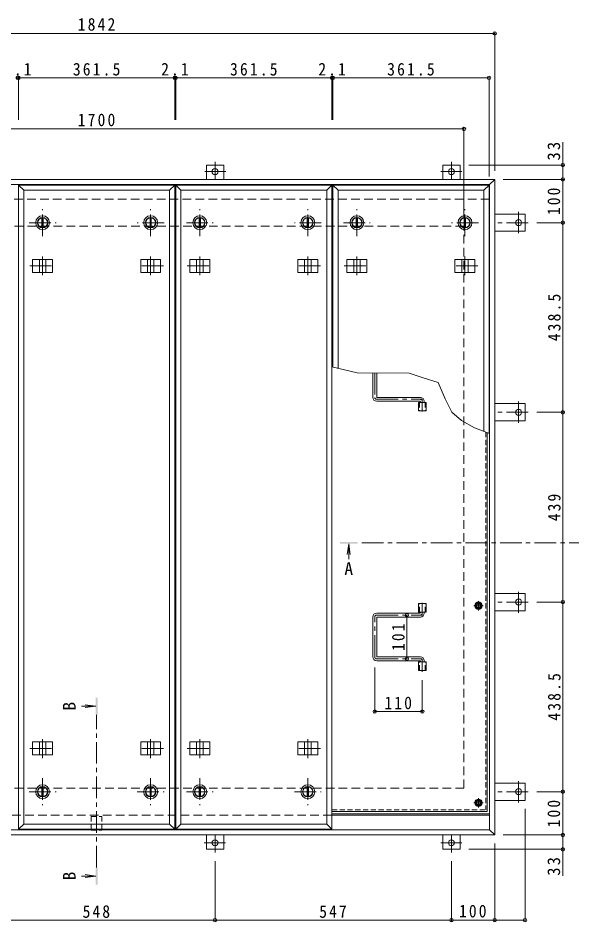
# Model space of a CAD drawing. Units: millimetres at full size, sheet at 1:10. Extents: x -2670 to 2753, y -1962 to 1808.
# Drawn here: x -1559 to -277, y -426 to 1665 of the extents above; entities that cross this region are included whole.
import ezdxf
from ezdxf.enums import TextEntityAlignment as Align

# ---------------------------------------------------------------- set-up
doc = ezdxf.new("R2010")
doc.units = ezdxf.units.MM
doc.header["$LTSCALE"] = 10
doc.header["$PDMODE"] = 32
doc.header["$PDSIZE"] = 8
for name, pattern in [('CHAIN1', [8, 5, -1, 1, -1]), ('DASHED1', [1.8, 1.2, -0.6]), ('DASHED2', [3, 2, -1])]:
    doc.linetypes.add(name, pattern=pattern)
for name, color, linetype, lineweight in [('0-1_躯体', 2, 'DASHED2', 9), ('0-2_仕上', 3, 'Continuous', 9), ('0-3_建具', 4, 'Continuous', 9), ('0-5_寸法', 7, 'DASHED1', 9), ('0-6_ハッチ', 6, 'Continuous', 9), ('0-7', 5, 'Continuous', 5), ('0-A', 3, 'CHAIN1', 9), ('0-B', 2, 'Continuous', 9), ('0-C', 2, 'Continuous', 9), ('0-E', 3, 'Continuous', 9), ('0-F', 7, 'Continuous', 9)]:
    doc.layers.add(name, color=color, linetype=linetype, lineweight=lineweight)
doc.styles.add('ＭＳ ゴシック', font='')
doc.styles.get('ＭＳ ゴシック').set_extended_font_data('MS Gothic')

msp = doc.modelspace()

# ---------------------------------------------------------------- linework, layer by layer
at = {"layer": '0-1_躯体'}
for p, q in [((-467.83, 1245.44), (-2285.83, 1245.44)), ((-2226.83, 1183.44), (-526.83, 1183.44)), ((-526.83, -116.56), (-526.83, 1183.44)), ((-2226.83, -116.56), (-526.83, -116.56)), ((-832.45, -178.56), (-2285.83, -178.56))]:
    msp.add_line(p, q, dxfattribs=at)
at = {"layer": '0-1_躯体', "linetype": 'Continuous'}
msp.add_line((-467.83, -178.56), (-832.45, -178.56), dxfattribs=at)
at = {"layer": '0-2_仕上'}
for p, q in [((-1545.58, 1266.44), (-1557.58, 1278.44)), ((-1557.58, 1278.44), (-1196.08, 1278.44)), ((-1557.58, -211.56), (-1557.58, 1278.44)), ((-1208.08, 1266.44), (-1196.08, 1278.44)), ((-1196.08, 1278.44), (-1196.08, -211.56)), ((-1181.95, 1266.44), (-1193.95, 1278.44)), ((-1193.95, 1278.44), (-832.45, 1278.44)), ((-1193.95, -211.56), (-1193.95, 1278.44)), ((-844.45, 1266.44), (-832.45, 1278.44)), ((-832.45, 1278.44), (-832.45, -211.56)), ((-818.33, 1266.44), (-830.33, 1278.44)), ((-830.33, 1278.44), (-468.83, 1278.44)), ((-830.33, 857.82), (-830.33, 1278.44)), ((-480.83, 1266.44), (-468.83, 1278.44)), ((-468.83, 1278.44), (-468.83, 704.21)), ((-1545.58, 1266.44), (-1208.08, 1266.44)), ((-1545.58, -199.56), (-1545.58, 1266.44)), ((-1208.08, 1266.44), (-1208.08, -199.56)), ((-1181.95, 1266.44), (-844.45, 1266.44)), ((-1181.95, -199.56), (-1181.95, 1266.44)), ((-844.45, 1266.44), (-844.45, -199.56)), ((-818.33, 1266.44), (-480.83, 1266.44)), ((-818.33, 854.87), (-818.33, 1266.44)), ((-480.83, 1266.44), (-480.83, 708.86)), ((-631.98, 775.94), (-631.98, 755.94)), ((-631.98, 775.94), (-614.68, 775.94)), ((-614.68, 775.94), (-614.68, 755.94)), ((-631.98, 755.94), (-614.68, 755.94)), ((-631.98, 290.94), (-631.98, 310.94)), ((-631.98, 310.94), (-614.68, 310.94)), ((-614.68, 290.94), (-614.68, 310.94)), ((-631.98, 290.94), (-614.68, 290.94)), ((-631.98, 155.94), (-631.98, 175.94)), ((-631.98, 175.94), (-614.68, 175.94)), ((-614.68, 155.94), (-614.68, 175.94)), ((-631.98, 155.94), (-614.68, 155.94)), ((-1557.58, -211.56), (-1545.58, -199.56)), ((-1208.08, -199.56), (-1545.58, -199.56)), ((-1193.95, -211.56), (-1181.95, -199.56)), ((-844.45, -199.56), (-1181.95, -199.56))]:
    msp.add_line(p, q, dxfattribs=at)
at = {"layer": '0-2_仕上', "linetype": 'DASHED1'}
for p, q in [((-629.68, 775.94), (-629.68, 755.94)), ((-616.98, 775.94), (-616.98, 755.94)), ((-629.68, 290.94), (-629.68, 310.94)), ((-616.98, 290.94), (-616.98, 310.94)), ((-629.68, 155.94), (-629.68, 175.94)), ((-616.98, 155.94), (-616.98, 175.94))]:
    msp.add_line(p, q, dxfattribs=at)
at = {"layer": '0-2_仕上', "color": 4}
for p, q in [((-793.53, 448.8), (-796.79, 424.01)), ((-793.53, 448.8), (-793.53, 413.19)), ((-793.53, 448.8), (-790.26, 424.01)), ((-1378.83, 73.2), (-1411.6, 73.2)), ((-1378.83, 73.2), (-1403.61, 76.46)), ((-1378.83, 73.2), (-1403.61, 69.94)), ((-1378.83, -319.66), (-1411.6, -319.66)), ((-1378.83, -319.66), (-1403.61, -316.4)), ((-1378.83, -319.66), (-1403.61, -322.92))]:
    msp.add_line(p, q, dxfattribs=at)
at = {"layer": '0-2_仕上', "color": 4, "linetype": 'CHAIN1'}
for p, q in [((-233.38, 450.8), (-773.53, 450.8)), ((-1376.83, -299.66), (-1376.83, 53.2))]:
    msp.add_line(p, q, dxfattribs=at)
at = {"layer": '0-2_仕上'}
for points in [[(-1208.08, -199.56), (-1196.08, -211.56), (-1557.58, -211.56)], [(-844.45, -199.56), (-832.45, -211.56), (-1193.95, -211.56)]]:
    msp.add_lwpolyline(points, dxfattribs=at)
at = {"layer": '0-2_仕上', "color": 4}
for points in [[(-813.53, 448.8), (-813.53, 452.8), (-773.53, 448.8), (-773.53, 452.8)], [(-1374.83, 93.2), (-1378.83, 93.2), (-1374.83, 53.2), (-1378.83, 53.2)], [(-1378.83, -339.66), (-1374.83, -339.66), (-1378.83, -299.66), (-1374.83, -299.66)]]:
    msp.add_solid(points, dxfattribs=at)
at = {"layer": '0-3_建具', "color": 2}
for p, q in [((-455.83, 1291.44), (-2297.83, 1291.44)), ((-467.83, 1279.44), (-2285.83, 1279.44)), ((-455.83, 1291.44), (-467.83, 1279.44)), ((-467.83, -212.56), (-467.83, 1279.44)), ((-455.83, -224.56), (-455.83, 1291.44)), ((-467.83, -178.56), (-832.45, -178.56)), ((-455.83, -224.56), (-2297.83, -224.56)), ((-467.83, -212.56), (-2285.83, -212.56)), ((-455.83, -224.56), (-467.83, -212.56))]:
    msp.add_line(p, q, dxfattribs=at)
at = {"layer": '0-3_建具', "linetype": 'CHAIN1'}
for p, q in [((-1501.83, 1113.56), (-1501.83, 1070.32)), ((-1251.83, 1113.56), (-1251.83, 1070.32)), ((-1138.2, 1113.56), (-1138.2, 1070.32)), ((-888.2, 1113.56), (-888.2, 1070.32)), ((-774.58, 1113.56), (-774.58, 1070.32)), ((-524.58, 1113.56), (-524.58, 1070.32)), ((-1531.24, 1091.44), (-1472.42, 1091.44)), ((-1222.42, 1091.44), (-1281.24, 1091.44)), ((-1167.61, 1091.44), (-1108.79, 1091.44)), ((-858.79, 1091.44), (-917.61, 1091.44)), ((-803.99, 1091.44), (-745.17, 1091.44)), ((-495.17, 1091.44), (-553.99, 1091.44)), ((-1501.83, -46.68), (-1501.83, -3.44)), ((-1251.83, -46.68), (-1251.83, -3.44)), ((-1138.2, -46.68), (-1138.2, -3.44)), ((-888.2, -46.68), (-888.2, -3.44)), ((-1531.24, -24.56), (-1472.42, -24.56)), ((-1222.42, -24.56), (-1281.24, -24.56)), ((-1167.61, -24.56), (-1108.79, -24.56)), ((-858.79, -24.56), (-917.61, -24.56))]:
    msp.add_line(p, q, dxfattribs=at)
at = {"layer": '0-3_建具'}
for p, q in [((-1524.92, 1106.44), (-1478.74, 1106.44)), ((-1524.92, 1106.44), (-1524.92, 1076.44)), ((-1509.33, 1106.44), (-1509.33, 1076.44)), ((-1494.33, 1106.44), (-1494.33, 1076.44)), ((-1478.74, 1106.44), (-1478.74, 1076.44)), ((-1228.74, 1106.44), (-1274.92, 1106.44)), ((-1274.92, 1106.44), (-1274.92, 1076.44)), ((-1259.33, 1106.44), (-1259.33, 1076.44)), ((-1244.33, 1106.44), (-1244.33, 1076.44)), ((-1228.74, 1106.44), (-1228.74, 1076.44)), ((-1161.29, 1106.44), (-1115.11, 1106.44)), ((-1161.29, 1106.44), (-1161.29, 1076.44)), ((-1145.7, 1106.44), (-1145.7, 1076.44)), ((-1130.7, 1106.44), (-1130.7, 1076.44)), ((-1115.11, 1106.44), (-1115.11, 1076.44)), ((-865.11, 1106.44), (-911.29, 1106.44)), ((-911.29, 1106.44), (-911.29, 1076.44)), ((-895.7, 1106.44), (-895.7, 1076.44)), ((-880.7, 1106.44), (-880.7, 1076.44)), ((-865.11, 1106.44), (-865.11, 1076.44)), ((-797.67, 1106.44), (-751.49, 1106.44)), ((-797.67, 1106.44), (-797.67, 1076.44)), ((-782.08, 1106.44), (-782.08, 1076.44)), ((-767.08, 1106.44), (-767.08, 1076.44)), ((-751.49, 1106.44), (-751.49, 1076.44)), ((-501.49, 1106.44), (-547.67, 1106.44)), ((-547.67, 1106.44), (-547.67, 1076.44)), ((-532.08, 1106.44), (-532.08, 1076.44)), ((-517.08, 1106.44), (-517.08, 1076.44)), ((-501.49, 1106.44), (-501.49, 1076.44)), ((-1524.92, 1076.44), (-1478.74, 1076.44)), ((-1228.74, 1076.44), (-1274.92, 1076.44)), ((-1161.29, 1076.44), (-1115.11, 1076.44)), ((-865.11, 1076.44), (-911.29, 1076.44)), ((-797.67, 1076.44), (-751.49, 1076.44)), ((-501.49, 1076.44), (-547.67, 1076.44)), ((-1524.92, -9.56), (-1478.74, -9.56)), ((-1524.92, -39.56), (-1524.92, -9.56)), ((-1509.33, -39.56), (-1509.33, -9.56)), ((-1494.33, -39.56), (-1494.33, -9.56)), ((-1478.74, -39.56), (-1478.74, -9.56)), ((-1228.74, -9.56), (-1274.92, -9.56)), ((-1274.92, -39.56), (-1274.92, -9.56)), ((-1259.33, -39.56), (-1259.33, -9.56)), ((-1244.33, -39.56), (-1244.33, -9.56)), ((-1228.74, -39.56), (-1228.74, -9.56)), ((-1161.29, -9.56), (-1115.11, -9.56)), ((-1161.29, -39.56), (-1161.29, -9.56)), ((-1145.7, -39.56), (-1145.7, -9.56)), ((-1130.7, -39.56), (-1130.7, -9.56)), ((-1115.11, -39.56), (-1115.11, -9.56)), ((-865.11, -9.56), (-911.29, -9.56)), ((-911.29, -39.56), (-911.29, -9.56)), ((-895.7, -39.56), (-895.7, -9.56)), ((-880.7, -39.56), (-880.7, -9.56)), ((-865.11, -39.56), (-865.11, -9.56)), ((-1524.92, -39.56), (-1478.74, -39.56)), ((-1228.74, -39.56), (-1274.92, -39.56)), ((-1161.29, -39.56), (-1115.11, -39.56)), ((-865.11, -39.56), (-911.29, -39.56))]:
    msp.add_line(p, q, dxfattribs=at)
at = {"layer": '0-5_寸法', "linetype": 'Continuous'}
msp.add_line((-774.01, 843.98), (-832.45, 858.35), dxfattribs=at)
at = {"layer": '0-5_寸法'}
for p, q in [((-1389.13, -181.76), (-1389.13, -213.76)), ((-1389.13, -181.76), (-1364.53, -181.76)), ((-1364.53, -181.76), (-1364.53, -213.76)), ((-1389.13, -213.76), (-1364.53, -213.76))]:
    msp.add_line(p, q, dxfattribs=at)
at = {"layer": '0-5_寸法', "linetype": 'Continuous'}
msp.add_lwpolyline([(-467.83, 703.82), (-502.37, 717.2), (-532.6, 733.62), (-555.17, 752.86), (-570.53, 784.31), (-586.34, 821.77), (-621.3, 832.46), (-653.86, 843.26), (-774.01, 843.98)], dxfattribs=at)
at = {"layer": '0-6_ハッチ'}
for p, q in [((-737.83, 843.76), (-737.83, 787.44)), ((-728.83, 843.71), (-728.83, 788.44)), ((-628.83, 778.44), (-728.83, 778.44)), ((-727.83, 787.44), (-627.83, 787.44)), ((-627.83, 777.44), (-627.83, 775.94)), ((-618.83, 778.44), (-618.83, 775.94)), ((-737.83, 187.44), (-737.83, 279.44)), ((-628.83, 288.44), (-728.83, 288.44)), ((-728.83, 188.44), (-728.83, 278.44)), ((-727.83, 279.44), (-627.83, 279.44)), ((-627.83, 289.44), (-627.83, 290.94)), ((-618.83, 288.44), (-618.83, 290.94)), ((-628.83, 178.44), (-728.83, 178.44)), ((-727.83, 187.44), (-627.83, 187.44)), ((-627.83, 177.44), (-627.83, 175.94)), ((-618.83, 178.44), (-618.83, 175.94)), ((-832.45, -175.56), (-467.83, -175.56)), ((-832.45, -178.56), (-467.83, -178.56))]:
    msp.add_line(p, q, dxfattribs=at)
at = {"layer": '0-6_ハッチ', "linetype": 'CHAIN1'}
for p, q in [((-733.33, 843.74), (-733.33, 787.45)), ((-728.82, 782.94), (-623.33, 782.94)), ((-623.33, 754.56), (-623.33, 782.94)), ((-623.33, 312.32), (-623.33, 283.94)), ((-733.33, 187.45), (-733.33, 279.43)), ((-728.82, 283.94), (-623.33, 283.94)), ((-728.82, 182.94), (-623.33, 182.94)), ((-623.33, 153.05), (-623.33, 182.94))]:
    msp.add_line(p, q, dxfattribs=at)
at = {"layer": '0-6_ハッチ'}
for centre, radius, start, end in [((-728.83, 787.44), 9, 180, 270), ((-727.83, 788.44), 1, 180, 270), ((-628.83, 777.44), 1, 0, 90), ((-627.83, 778.44), 9, 0, 90), ((-728.83, 279.44), 9, 90, 180), ((-727.83, 278.44), 1, 90, 180), ((-628.83, 289.44), 1, 270, 0), ((-627.83, 288.44), 9, 270, 0), ((-727.83, 188.44), 1, 180, 270), ((-728.83, 187.44), 9, 180, 270), ((-628.83, 177.44), 1, 0, 90), ((-627.83, 178.44), 9, 0, 90)]:
    msp.add_arc(centre, radius, start, end, dxfattribs=at)
at = {"layer": '0-6_ハッチ', "linetype": 'CHAIN1'}
for centre, radius, start, end in [((-728.82, 787.45), 4.51, 180, 270), ((-627.83, 778.44), 4.5, 360, 89.70431), ((-728.82, 279.43), 4.51, 90, 180), ((-627.83, 288.44), 4.5, 270.29569, 0), ((-728.82, 187.45), 4.51, 180, 270), ((-627.83, 178.44), 4.5, 0, 89.70431)]:
    msp.add_arc(centre, radius, start, end, dxfattribs=at)
at = {"layer": '0-7'}
for centre, radius in [((-493.33, 305.57), 5), ((-493.33, 305.57), 4.19), ((-493.33, -150.06), 5), ((-493.33, -150.06), 4.19)]:
    msp.add_circle(centre, radius, dxfattribs=at)
at = {"layer": '0-A', "linetype": 'DASHED1'}
for p in [(-476.53, 707.19), (-832.45, -166.86)]:
    msp.add_line(p, (-476.53, -166.86), dxfattribs=at)
at = {"layer": '0-A', "linetype": 'Continuous'}
for q in [(-473.33, 705.95), (-832.45, -170.06)]:
    msp.add_line((-473.33, -170.06), q, dxfattribs=at)
at = {"layer": '0-A'}
for p, q in [((-493.33, 294.89), (-493.33, 316.25)), ((-482.65, 305.57), (-504.01, 305.57)), ((-493.33, -160.74), (-493.33, -139.38)), ((-482.65, -150.06), (-504.01, -150.06))]:
    msp.add_line(p, q, dxfattribs=at)
at = {"layer": '0-B'}
for p, q in [((-500.83, 305.57), (-497.07, 312.07)), ((-500.83, 305.57), (-497.07, 299.07)), ((-497.07, 312.07), (-489.58, 312.07)), ((-497.07, 299.07), (-489.58, 299.07)), ((-485.83, 305.57), (-489.58, 312.07)), ((-485.83, 305.57), (-489.58, 299.07)), ((-500.83, -150.06), (-497.07, -143.56)), ((-497.07, -143.56), (-489.58, -143.56)), ((-485.83, -150.06), (-489.58, -143.56)), ((-500.83, -150.06), (-497.07, -156.56)), ((-497.07, -156.56), (-489.58, -156.56)), ((-485.83, -150.06), (-489.58, -156.56))]:
    msp.add_line(p, q, dxfattribs=at)
for centre, radius in [((-493.33, 305.57), 8.5), ((-493.33, 305.57), 6.5), ((-493.33, -150.06), 8.5), ((-493.33, -150.06), 6.5)]:
    msp.add_circle(centre, radius, dxfattribs=at)
at = {"layer": '0-C', "linetype": 'CHAIN1'}
for p, q in [((-1501.83, 1160.44), (-1501.83, 1222.44)), ((-1251.83, 1160.44), (-1251.83, 1222.44)), ((-1138.2, 1160.44), (-1138.2, 1222.44)), ((-888.2, 1160.44), (-888.2, 1222.44)), ((-774.58, 1160.44), (-774.58, 1222.44)), ((-524.58, 1160.44), (-524.58, 1222.44)), ((-1532.83, 1191.44), (-1470.83, 1191.44)), ((-1220.83, 1191.44), (-1282.83, 1191.44)), ((-1169.2, 1191.44), (-1107.2, 1191.44)), ((-857.2, 1191.44), (-919.2, 1191.44)), ((-805.58, 1191.44), (-743.58, 1191.44)), ((-493.58, 1191.44), (-555.58, 1191.44)), ((-1501.83, -93.56), (-1501.83, -155.56)), ((-1251.83, -93.56), (-1251.83, -155.56)), ((-1138.2, -93.56), (-1138.2, -155.56)), ((-888.2, -93.56), (-888.2, -155.56)), ((-1532.83, -124.56), (-1470.83, -124.56)), ((-1282.83, -124.56), (-1220.83, -124.56)), ((-1169.2, -124.56), (-1107.2, -124.56)), ((-919.2, -124.56), (-857.2, -124.56))]:
    msp.add_line(p, q, dxfattribs=at)
at = {"layer": '0-C'}
for p, q in [((-1503.33, 1202.84), (-1503.33, 1180.04)), ((-1500.33, 1202.84), (-1500.33, 1180.04)), ((-1253.33, 1202.84), (-1253.33, 1180.04)), ((-1250.33, 1202.84), (-1250.33, 1180.04)), ((-1139.7, 1202.84), (-1139.7, 1180.04)), ((-1136.7, 1202.84), (-1136.7, 1180.04)), ((-889.7, 1202.84), (-889.7, 1180.04)), ((-886.7, 1202.84), (-886.7, 1180.04)), ((-776.08, 1202.84), (-776.08, 1180.04)), ((-773.08, 1202.84), (-773.08, 1180.04)), ((-526.08, 1202.84), (-526.08, 1180.04)), ((-523.08, 1202.84), (-523.08, 1180.04)), ((-1503.33, -135.96), (-1503.33, -113.16)), ((-1500.33, -135.96), (-1500.33, -113.16)), ((-1253.33, -135.96), (-1253.33, -113.16)), ((-1250.33, -135.96), (-1250.33, -113.16)), ((-1139.7, -135.96), (-1139.7, -113.16)), ((-1136.7, -135.96), (-1136.7, -113.16)), ((-889.7, -135.96), (-889.7, -113.16)), ((-886.7, -135.96), (-886.7, -113.16))]:
    msp.add_line(p, q, dxfattribs=at)
for centre, radius in [((-1501.83, 1191.44), 16), ((-1501.83, 1191.44), 12), ((-1501.83, 1191.44), 11.5), ((-1251.83, 1191.44), 16), ((-1251.83, 1191.44), 12), ((-1251.83, 1191.44), 11.5), ((-1138.2, 1191.44), 16), ((-1138.2, 1191.44), 12), ((-1138.2, 1191.44), 11.5), ((-888.2, 1191.44), 16), ((-888.2, 1191.44), 12), ((-888.2, 1191.44), 11.5), ((-774.58, 1191.44), 16), ((-774.58, 1191.44), 12), ((-774.58, 1191.44), 11.5), ((-524.58, 1191.44), 16), ((-524.58, 1191.44), 12), ((-524.58, 1191.44), 11.5), ((-1501.83, -124.56), 16), ((-1501.83, -124.56), 12), ((-1501.83, -124.56), 11.5), ((-1251.83, -124.56), 16), ((-1251.83, -124.56), 12), ((-1251.83, -124.56), 11.5), ((-1138.2, -124.56), 16), ((-1138.2, -124.56), 12), ((-1138.2, -124.56), 11.5), ((-888.2, -124.56), 16), ((-888.2, -124.56), 12), ((-888.2, -124.56), 11.5)]:
    msp.add_circle(centre, radius, dxfattribs=at)
at = {"layer": '0-E'}
for p, q in [((-1082.83, 1324.64), (-1122.83, 1324.64)), ((-1122.83, 1291.44), (-1122.83, 1324.64)), ((-1082.83, 1291.44), (-1082.83, 1324.64)), ((-575.83, 1324.64), (-535.83, 1324.64)), ((-575.83, 1291.44), (-575.83, 1324.64)), ((-535.83, 1291.44), (-535.83, 1324.64)), ((-455.83, 1211.44), (-385.63, 1211.44)), ((-385.63, 1211.44), (-385.63, 1171.44)), ((-455.83, 1171.44), (-385.63, 1171.44)), ((-455.83, 772.94), (-385.63, 772.94)), ((-385.63, 772.94), (-385.63, 732.94)), ((-455.83, 732.94), (-385.63, 732.94)), ((-455.83, 333.94), (-385.63, 333.94)), ((-385.63, 293.94), (-385.63, 333.94)), ((-455.83, 293.94), (-385.63, 293.94)), ((-455.83, -104.56), (-385.63, -104.56)), ((-385.63, -144.56), (-385.63, -104.56)), ((-455.83, -144.56), (-385.63, -144.56)), ((-1122.83, -224.56), (-1122.83, -257.76)), ((-1082.83, -224.56), (-1082.83, -257.76)), ((-575.83, -224.56), (-575.83, -257.76)), ((-535.83, -224.56), (-535.83, -257.76)), ((-1122.83, -257.76), (-1082.83, -257.76)), ((-575.83, -257.76), (-535.83, -257.76))]:
    msp.add_line(p, q, dxfattribs=at)
at = {"layer": '0-E', "linetype": 'CHAIN1'}
for p, q in [((-1102.83, 1331.8), (-1102.83, 1291.64)), ((-555.83, 1331.8), (-555.83, 1291.64)), ((-1077.99, 1309.64), (-1126.87, 1309.64)), ((-580.67, 1309.64), (-531.78, 1309.64)), ((-400.63, 1216.28), (-400.63, 1167.39)), ((-378.47, 1191.44), (-455.83, 1191.44)), ((-400.63, 777.78), (-400.63, 728.89)), ((-378.47, 752.94), (-455.83, 752.94)), ((-400.63, 289.1), (-400.63, 337.99)), ((-378.47, 313.94), (-455.83, 313.94)), ((-400.63, -149.4), (-400.63, -100.51)), ((-378.47, -124.56), (-455.83, -124.56)), ((-1102.83, -264.92), (-1102.83, -224.76)), ((-555.83, -264.92), (-555.83, -224.76)), ((-1127.67, -242.76), (-1078.78, -242.76)), ((-580.67, -242.76), (-531.78, -242.76))]:
    msp.add_line(p, q, dxfattribs=at)
at = {"layer": '0-E'}
for centre in [(-1102.83, 1309.64), (-555.83, 1309.64), (-400.63, 1191.44), (-400.63, 752.94), (-400.63, 313.94), (-400.63, -124.56), (-1102.83, -242.76), (-555.83, -242.76)]:
    msp.add_circle(centre, 7, dxfattribs=at)
at = {"layer": '0-F'}
for p, q in [((-455.83, 1632.15), (-455.83, 1311.44)), ((-2297.83, 1629.15), (-455.83, 1629.15)), ((-1559.7, 1526.36), (-1557.58, 1526.36)), ((-1557.58, 1529.36), (-1557.58, 1429.48)), ((-1557.58, 1526.36), (-1196.08, 1526.36)), ((-1196.08, 1529.36), (-1196.08, 1429.48)), ((-1196.08, 1526.36), (-1193.95, 1526.36)), ((-1193.95, 1529.36), (-1193.95, 1429.48)), ((-1193.95, 1526.36), (-832.45, 1526.36)), ((-832.45, 1529.36), (-832.45, 1429.48)), ((-832.45, 1526.36), (-830.33, 1526.36)), ((-830.33, 1529.36), (-830.33, 1429.48)), ((-830.33, 1526.36), (-468.83, 1526.36)), ((-468.83, 1529.36), (-468.83, 1298.44)), ((-2226.83, 1408.16), (-526.83, 1408.16)), ((-526.83, 1411.16), (-526.83, 1203.44)), ((-298.06, 1324.64), (-298.06, 1377.8)), ((-295.06, 1324.64), (-515.83, 1324.64)), ((-298.06, 1291.44), (-298.06, 1324.64)), ((-295.06, 1291.44), (-435.83, 1291.44)), ((-298.06, 1291.44), (-298.06, 1191.44)), ((-295.06, 1191.44), (-358.47, 1191.44)), ((-298.06, 752.94), (-298.06, 1191.44)), ((-295.06, 752.94), (-358.47, 752.94)), ((-298.06, 313.94), (-298.06, 752.94)), ((-295.06, 313.94), (-358.47, 313.94)), ((-298.06, -124.56), (-298.06, 313.94)), ((-658.95, 283.94), (-658.95, 182.94)), ((-733.33, 57.79), (-733.33, 162.94)), ((-623.33, 57.79), (-623.33, 133.05)), ((-623.33, 60.79), (-733.33, 60.79)), ((-295.06, -124.56), (-358.47, -124.56)), ((-298.06, -124.56), (-298.06, -224.56)), ((-385.63, -424.73), (-385.63, -164.56)), ((-295.06, -224.56), (-435.83, -224.56)), ((-298.06, -224.56), (-298.06, -257.76)), ((-455.83, -424.73), (-455.83, -244.56)), ((-295.06, -257.76), (-515.83, -257.76)), ((-298.06, -257.76), (-298.06, -318.77)), ((-1102.83, -424.73), (-1102.83, -284.92)), ((-555.83, -424.73), (-555.83, -284.92)), ((-1650.83, -421.73), (-1102.83, -421.73)), ((-1102.83, -421.73), (-555.83, -421.73)), ((-555.83, -421.73), (-455.83, -421.73)), ((-455.83, -421.73), (-385.63, -421.73))]:
    msp.add_line(p, q, dxfattribs=at)
for p in [(-455.83, 1629.15), (-1559.7, 1526.36), (-1557.58, 1526.36), (-1196.08, 1526.36), (-1193.95, 1526.36), (-832.45, 1526.36), (-830.33, 1526.36), (-468.83, 1526.36), (-526.83, 1408.16), (-298.06, 1324.64), (-298.06, 1291.44), (-298.06, 1191.44), (-298.06, 752.94), (-298.06, 313.94), (-658.95, 283.94), (-658.95, 182.94), (-733.33, 60.79), (-623.33, 60.79), (-298.06, -124.56), (-298.06, -224.56), (-298.06, -257.76), (-1102.83, -421.73), (-555.83, -421.73), (-455.83, -421.73), (-385.63, -421.73)]:
    msp.add_point(p, dxfattribs=at)

# ---------------------------------------------------------------- texts
at = {"layer": '0-5_寸法', "color": 2, "style": 'ＭＳ ゴシック'}
msp.add_text('A', height=29.33, dxfattribs=at).set_placement((-803.53, 368.1), align=Align.BOTTOM_LEFT)
for p in [(-1416.69, 63.2), (-1416.69, -329.66)]:
    msp.add_text('B', height=29.33, rotation=90, dxfattribs=at).set_placement(p, align=Align.BOTTOM_LEFT)
at = {"layer": '0-F', "color": 2, "char_height": 29.33, "attachment_point": 7, "style": 'ＭＳ ゴシック'}
for s, insert in [('\\T1.28;\\W0.9;1842', (-1420.58, 1635.15)), ('\\T1.27;\\W0.9;2.1', (-1591.14, 1531.36)), ('\\T1.28;\\W0.9;361.5', (-1431.83, 1531.36)), ('\\T1.27;\\W0.9;2.1', (-1227.51, 1531.36)), ('\\T1.28;\\W0.9;361.5', (-1068.2, 1531.36)), ('\\T1.27;\\W0.9;2.1', (-863.89, 1531.36)), ('\\T1.28;\\W0.9;361.5', (-704.58, 1531.36)), ('\\T1.28;\\W0.9;1700', (-1420.58, 1414.16)), ('\\T1.27;\\W0.9;110', (-710.83, 65.79)), ('\\T1.27;\\W0.9;548', (-1409.33, -416.73)), ('\\T1.27;\\W0.9;547', (-861.83, -416.73)), ('\\T1.27;\\W0.9;100', (-538.33, -415.73))]:
    msp.add_mtext(s, dxfattribs=dict(at, insert=insert))
at = {"layer": '0-F', "color": 2, "char_height": 29.33, "attachment_point": 7, "rotation": 90, "style": 'ＭＳ ゴシック'}
for s, insert in [('\\T1.27;\\W0.95;33', (-304.06, 1335.3)), ('\\T1.27;\\W0.9;100', (-304.06, 1208.94)), ('\\T1.28;\\W0.9;438.5', (-303.06, 917.19)), ('\\T1.27;\\W0.9;439', (-303.06, 500.94)), ('\\T1.27;\\W0.9;101', (-663.95, 200.94)), ('\\T1.28;\\W0.9;438.5', (-303.06, 39.69)), ('\\T1.27;\\W0.9;100', (-304.06, -207.06)), ('\\T1.27;\\W0.95;33', (-304.06, -318.77))]:
    msp.add_mtext(s, dxfattribs=dict(at, insert=insert))

doc.saveas('drawing.dxf')
